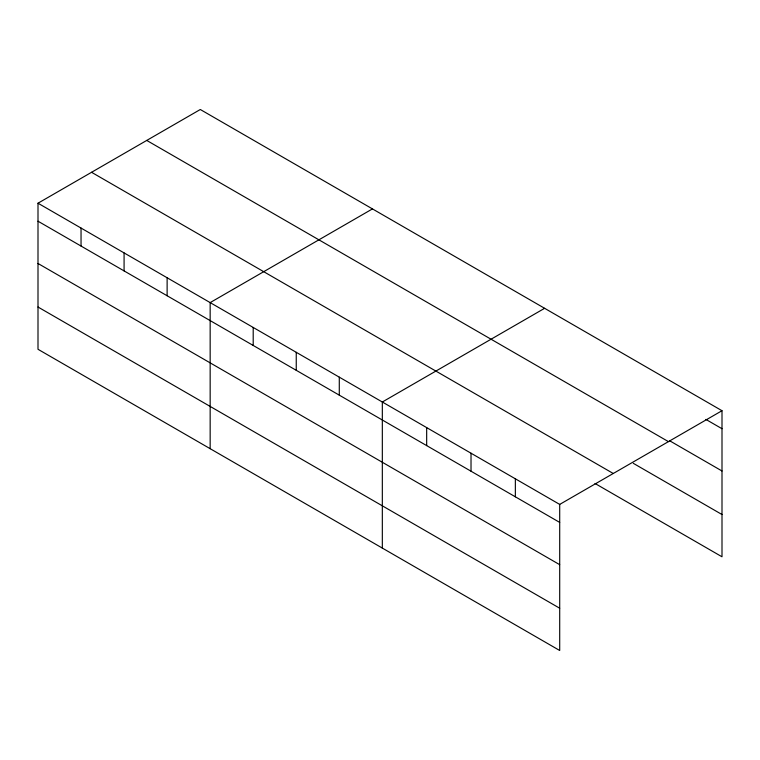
<?xml version="1.0" encoding="UTF-8"?>
<svg xmlns="http://www.w3.org/2000/svg" width="760" height="760" viewBox="0 0 760 760"><rect width="100%" height="100%" fill="white"/><g stroke="black" fill="none" stroke-linecap="round" stroke-linejoin="round"><path stroke-width="1.14" d="M38 203.214L559.702 504.412L559.702 650.494L38 349.286L38 203.214L200.298 109.506L722 410.713L722 556.785L595.014 483.474M372.457 208.905L210.159 302.603L210.159 448.685M544.616 308.303L382.327 402.002L382.327 548.083M559.702 504.412L722 410.713M705.878 419.406L722 428.716M669.588 440.724L722 470.981M146.737 140.429L668.439 441.636M633.308 463.324L722 514.529M91.561 172.292L613.263 473.49M38 221.207L559.702 522.414M38 263.473L559.702 564.68M38 307.021L559.702 608.228M515.356 478.809L515.356 496.812M471.019 453.207L471.019 471.209M426.673 427.604L426.673 445.607M339.283 377.159L339.283 395.152M296.248 352.308L296.248 370.31M253.203 327.455L253.203 345.458M167.124 277.761L167.124 295.763M124.08 252.909L124.08 270.911M81.044 228.057L81.044 246.059"/></g></svg>
